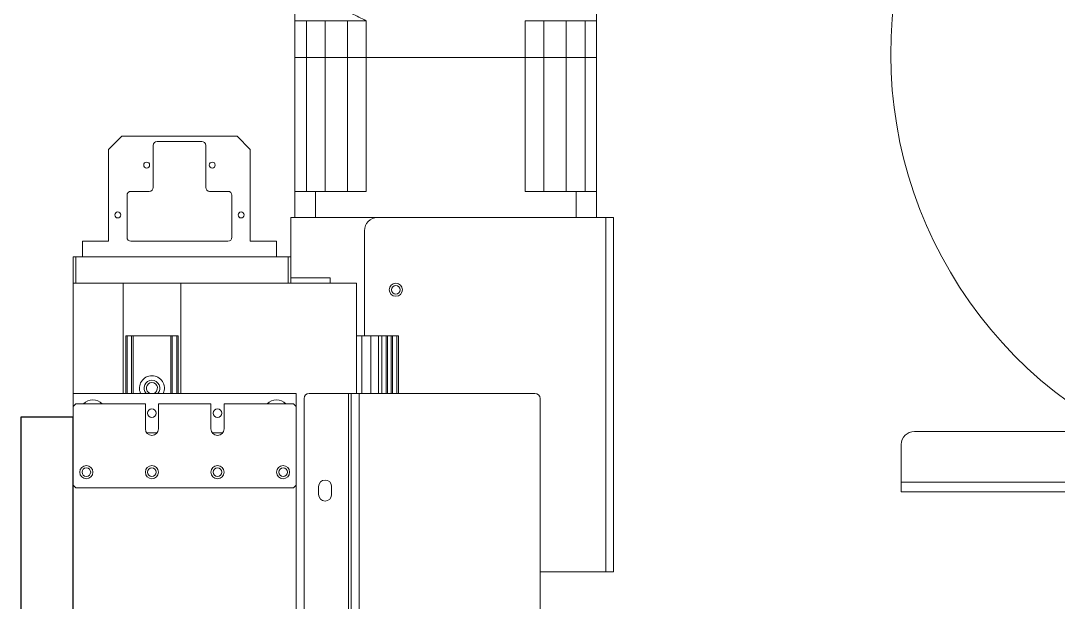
# Model space of a CAD drawing. Extents: x 500 to 100500, y -14500 to 21140.
# Drawn here: x 6014.5 to 6410, y -5379.6 to -5158 of the extents above; entities that cross this region are included whole.
import ezdxf

# ---------------------------------------------------------------- set-up
doc = ezdxf.new("R2010")
doc.units = 0
doc.linetypes.add('SLD-Solid', pattern=[0])
doc.layers.get('0').update_dxf_attribs({"linetype": 'CONTINUOUS'})
doc.layers.add('D', color=7, linetype='CONTINUOUS')
doc.layers.add('M06SMMF-001B', color=7, linetype='CONTINUOUS')
doc.layers.add('MODEL', color=7, linetype='SLD-Solid', lineweight=15)

# ---------------------------------------------------------------- blocks, each defined once
blk = doc.blocks.new('KZXCVASDF123')
at = {"color": 7, "linetype": 'Continuous', "lineweight": 18}
for p, q in [((-57914.57, -66197.57, 21.36), (-58715.92, -66197.57, 21.36)), ((-58720.92, -66202.57, 21.36), (-58720.92, -66216.84, 21.36)), ((-58720.92, -66216.84, 21.36), (-58720.92, -66220.57, 21.36)), ((-57914.57, -66216.84, 21.36), (-58720.92, -66216.84, 21.36)), ((-58632.22, -66220.57, 21.36), (-58720.92, -66220.57, 21.36))]:
    blk.add_line(p, q, dxfattribs=at)
for centre, radius, end in [((-58560.92, -66053.57, 21.36), 164, 241.4079), ((-58715.92, -66202.57, 21.36), 5, 180)]:
    blk.add_arc(centre, radius, 90, end, dxfattribs=at)
blk = doc.blocks.new('KA$C03f0ad08')
at = {"layer": 'MODEL', "color": 4}
for p, q in [((84.5, 1835.6), (88.88, 1835.6)), ((84.5, 1821.6), (84.5, 1835.6)), ((104.54, 1835.6), (88.88, 1835.6)), ((88.88, 1821.6), (88.88, 1835.6)), ((96.04, 1821.6), (96.04, 1835.6)), ((104.54, 1835.6), (111.69, 1835.6)), ((104.54, 1821.6), (104.54, 1835.6)), ((111.69, 1821.6), (111.69, 1835.6)), ((172.31, 1821.6), (172.31, 1835.6)), ((172.31, 1835.6), (179.46, 1835.6)), ((179.46, 1835.6), (195.12, 1835.6)), ((179.46, 1821.6), (179.46, 1835.6)), ((187.96, 1821.6), (187.96, 1835.6)), ((195.12, 1835.6), (199.5, 1835.6)), ((195.12, 1821.6), (195.12, 1835.6)), ((199.5, 1821.6), (199.5, 1835.6)), ((84.5, 1821.6), (88.88, 1821.6)), ((84.5, 1821.6), (84.5, 1770.6)), ((88.88, 1821.6), (96.04, 1821.6)), ((88.88, 1770.6), (88.88, 1821.6)), ((96.04, 1821.6), (104.54, 1821.6)), ((96.04, 1770.6), (96.04, 1821.6)), ((104.54, 1821.6), (111.69, 1821.6)), ((104.54, 1770.6), (104.54, 1821.6)), ((111.69, 1821.6), (172.31, 1821.6)), ((111.69, 1821.6), (111.69, 1770.6)), ((172.31, 1821.6), (179.46, 1821.6)), ((172.31, 1821.6), (172.31, 1770.6)), ((179.46, 1821.6), (187.96, 1821.6)), ((179.46, 1770.6), (179.46, 1821.6)), ((187.96, 1821.6), (195.12, 1821.6)), ((187.96, 1770.6), (187.96, 1821.6)), ((195.12, 1821.6), (199.5, 1821.6)), ((195.12, 1770.6), (195.12, 1821.6)), ((199.5, 1821.6), (199.5, 1770.6)), ((18.5, 1791.6), (13.5, 1786.6)), ((18.5, 1791.6), (62.5, 1791.6)), ((30.5, 1772.1), (30.5, 1788.1)), ((32, 1789.6), (49, 1789.6)), ((50.5, 1788.1), (50.5, 1772.1)), ((67.5, 1786.6), (62.5, 1791.6)), ((13.5, 1786.6), (13.5, 1751.6)), ((67.5, 1751.6), (67.5, 1786.6)), ((20.5, 1753.1), (20.5, 1769.1)), ((22, 1770.6), (29, 1770.6)), ((52, 1770.6), (59, 1770.6)), ((60.5, 1769.1), (60.5, 1753.1)), ((84.5, 1770.6), (92.3, 1770.6)), ((84.5, 1760.6), (84.5, 1770.6)), ((92.3, 1770.6), (111.69, 1770.6)), ((92.3, 1760.6), (92.3, 1770.6)), ((172.31, 1770.6), (191.7, 1770.6)), ((191.7, 1770.6), (199.5, 1770.6)), ((191.7, 1760.6), (191.7, 1770.6)), ((199.5, 1760.6), (199.5, 1770.6)), ((83, 1760.6), (83, 1745.6)), ((83, 1760.6), (116, 1760.6)), ((203, 1760.6), (116, 1760.6)), ((203, 1760.6), (203, 1625.6)), ((206, 1760.6), (203, 1760.6)), ((206, 1760.6), (206, 1625.6)), ((111, 1755.6), (111, 1715.6)), ((3.5, 1745.6), (3.5, 1751.6)), ((13.5, 1751.6), (3.5, 1751.6)), ((59, 1751.6), (22, 1751.6)), ((77.5, 1751.6), (67.5, 1751.6)), ((77.5, 1751.6), (77.5, 1745.6)), ((0, 1745.6), (0, 1735.6)), ((0, 1745.6), (1, 1745.6)), ((1, 1735.6), (1, 1745.6)), ((82, 1745.6), (1, 1745.6)), ((82, 1745.6), (82, 1735.6)), ((82, 1745.6), (83, 1745.6)), ((83, 1745.6), (83, 1735.6)), ((83, 1737.6), (98, 1737.6)), ((98, 1737.6), (98, 1735.6)), ((0, 1735.6), (0, 1693.6)), ((19, 1735.6), (0, 1735.6)), ((82, 1735.6), (1, 1735.6)), ((19, 1693.6), (19, 1735.6)), ((108, 1735.6), (41, 1735.6)), ((41, 1735.6), (41, 1693.6)), ((108, 1693.6), (108, 1735.6)), ((20, 1693.6), (20, 1715.6)), ((20, 1715.6), (20.53, 1715.6)), ((20, 1693.6), (20, 1715.6)), ((20, 1715.6), (20, 1715.6)), ((20.53, 1693.6), (20.53, 1715.6)), ((20.53, 1715.6), (22.23, 1715.6)), ((22.23, 1693.6), (22.23, 1715.6)), ((22.23, 1715.6), (22.84, 1715.6)), ((22.84, 1693.6), (22.84, 1715.6)), ((22.84, 1715.6), (37.16, 1715.6)), ((37.16, 1693.6), (37.16, 1715.6)), ((37.16, 1715.6), (37.77, 1715.6)), ((37.77, 1693.6), (37.77, 1715.6)), ((37.77, 1715.6), (39.47, 1715.6)), ((39.47, 1693.6), (39.47, 1715.6)), ((39.47, 1715.6), (40, 1715.6)), ((40, 1693.6), (40, 1715.6)), ((108, 1715.6), (110, 1715.6)), ((110, 1693.6), (110, 1715.6)), ((110, 1715.6), (113.45, 1715.6)), ((113.45, 1693.6), (113.45, 1715.6)), ((113.45, 1715.6), (116.38, 1715.6)), ((116.38, 1693.6), (116.38, 1715.6)), ((116.38, 1715.6), (117.6, 1715.6)), ((117.6, 1693.6), (117.6, 1715.6)), ((117.6, 1715.6), (119.31, 1715.6)), ((119.31, 1693.6), (119.31, 1715.6)), ((119.31, 1715.6), (119.83, 1715.6)), ((119.83, 1693.6), (119.83, 1715.6)), ((119.83, 1715.6), (121.16, 1715.6)), ((121.16, 1693.6), (121.16, 1715.6)), ((121.16, 1715.6), (121.69, 1715.6)), ((121.69, 1693.6), (121.69, 1715.6)), ((121.69, 1715.6), (123.39, 1715.6)), ((123.39, 1693.6), (123.39, 1715.6)), ((123.39, 1715.6), (124, 1715.6)), ((124, 1693.6), (124, 1715.6)), ((0, 1688.6), (0, 1693.6)), ((85, 1693.6), (0, 1693.6)), ((85, 1688.6), (85, 1693.6)), ((90, 1693.6), (105, 1693.6)), ((105, 1693.6), (106, 1693.6)), ((105, 1693.6), (105, 1539.6)), ((106, 1693.6), (106, 1539.6)), ((106, 1693.6), (109, 1693.6)), ((109, 1693.6), (176, 1693.6)), ((109, 1693.6), (109, 1539.6)), ((1, 1689.6), (0, 1688.6)), ((27.5, 1689.6), (1, 1689.6)), ((27.5, 1689.6), (27.5, 1680.1)), ((32.5, 1680.1), (32.5, 1689.6)), ((52.5, 1689.6), (32.5, 1689.6)), ((52.5, 1689.6), (52.5, 1680.1)), ((57.5, 1680.1), (57.5, 1689.6)), ((84, 1689.6), (57.5, 1689.6)), ((85, 1688.6), (84, 1689.6)), ((88, 1691.6), (88, 1539.6)), ((178, 1691.6), (178, 1539.6)), ((0, 1658.6), (0, 1688.6)), ((85, 1658.6), (85, 1688.6)), ((32, 1678.6), (28, 1678.6)), ((57, 1678.6), (53, 1678.6)), ((0, 155.6), (0, 1658.6)), ((0, 1658.6), (1, 1657.6)), ((84, 1657.6), (1, 1657.6)), ((84, 1657.6), (85, 1658.6)), ((85, 155.6), (85, 1658.6)), ((93.5, 1658.1), (93.5, 1655.1)), ((98.5, 1655.1), (98.5, 1658.1)), ((203, 1625.6), (178, 1625.6)), ((206, 1625.6), (203, 1625.6))]:
    blk.add_line(p, q, dxfattribs=at)
for centre, radius in [((28, 1780.6), 1.13), ((53, 1780.6), 1.13), ((17, 1761.6), 1.13), ((64, 1761.6), 1.13), ((123, 1733.1), 2.5), ((123, 1733.1), 1.65), ((30, 1686.1), 1.65), ((55, 1686.1), 1.65), ((5, 1663.6), 2.5), ((5, 1663.6), 1.65), ((30, 1663.6), 2.5), ((30, 1663.6), 1.65), ((55, 1663.6), 2.5), ((55, 1663.6), 1.65), ((80, 1663.6), 2.5), ((80, 1663.6), 1.65)]:
    blk.add_circle(centre, radius, dxfattribs=at)
for centre, radius, start, end in [((32, 1788.1), 1.5, 90, 180), ((49, 1788.1), 1.5, 0, 90), ((29, 1772.1), 1.5, 270, 0), ((52, 1772.1), 1.5, 180, 270), ((22, 1769.1), 1.5, 90, 180), ((59, 1769.1), 1.5, 0, 90), ((116, 1755.6), 5, 90, 180), ((22, 1753.1), 1.5, 180, 270), ((59, 1753.1), 1.5, 270, 0), ((30, 1695.6), 4.75, 90, 204.9011), ((30, 1695.6), 3, 90, 221.8103), ((30, 1695.6), 2.1, 287.7528, 252.2472), ((30, 1695.6), 4.75, 335.0989, 90), ((30, 1695.6), 3, 318.1897, 90), ((90, 1691.6), 2, 90, 180), ((176, 1691.6), 2, 0, 90), ((7.5, 1686.1), 5, 90, 135.573), ((7.5, 1686.1), 5, 44.427, 90), ((77.5, 1686.1), 5, 90, 135.573), ((77.5, 1686.1), 5, 44.427, 90), ((30, 1680.1), 2.5, 180, 0), ((55, 1680.1), 2.5, 180, 0), ((96, 1658.1), 2.5, 0, 180), ((96, 1655.1), 2.5, 180, 0)]:
    blk.add_arc(centre, radius, start, end, dxfattribs=at)
for points, knots in [([(84.5, 1835.6), (84.5, 1836.51), (84.5, 1838.42), (84.5, 1841.77), (84.5, 1844.29), (84.5, 1845.6)], [0, 0, 0, 0, 0.306424, 0.638137, 1, 1, 1, 1]), ([(93.85, 1845.6), (95.94, 1844.28), (99.96, 1841.77), (105.91, 1838.41), (109.82, 1836.51), (111.69, 1835.6)], [0, 0, 0, 0, 0.36299, 0.69464, 1, 1, 1, 1]), ([(199.5, 1845.6), (199.5, 1844.28), (199.5, 1841.77), (199.5, 1838.41), (199.5, 1836.51), (199.5, 1835.6)], [0, 0, 0, 0, 0.362975, 0.694626, 1, 1, 1, 1])]:
    blk.add_open_spline(points, degree=3, knots=knots, dxfattribs=at)

msp = doc.modelspace()

# ---------------------------------------------------------------- linework, layer by layer
at = {"layer": 'D', "color": 4, "elevation": -10.47}
msp.add_lwpolyline([(6034.5, -5309.04), (6014.5, -5309.04), (6014.5, -6847.04), (6034.5, -6847.04)], close=True, dxfattribs=at)

# ---------------------------------------------------------------- block references
at = {"layer": 'D', "color": 1}
msp.add_blockref('KZXCVASDF123', (65071.07, 60883.04, -31.83), dxfattribs=at)
at = {"layer": 'M06SMMF-001B'}
msp.add_blockref('KA$C03f0ad08', (6034.5, -6993.64, -10.47), dxfattribs=at)

doc.saveas('drawing.dxf')
